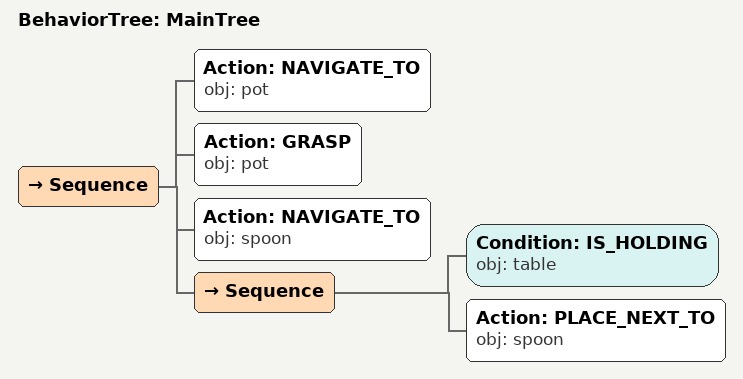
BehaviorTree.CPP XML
<root main_tree_to_execute="MainTree">
  <BehaviorTree ID="MainTree">
    <Sequence>
      <!-- Navigate to pot -->
      <Action ID="NAVIGATE_TO" obj="pot" />
      <!-- Grasp pot -->
      <Action ID="GRASP" obj="pot" />
      <!-- Navigate to spoon -->
      <Action ID="NAVIGATE_TO" obj="spoon" />
      <Sequence>
        <!-- Check table is holding before PLACE_ON_TOP -->
        <Condition ID="IS_HOLDING" obj="table" />
        <!-- Place next to spoon -->
        <Action ID="PLACE_NEXT_TO" obj="spoon" />
      </Sequence>

    </Sequence>
  </BehaviorTree>
</root>
